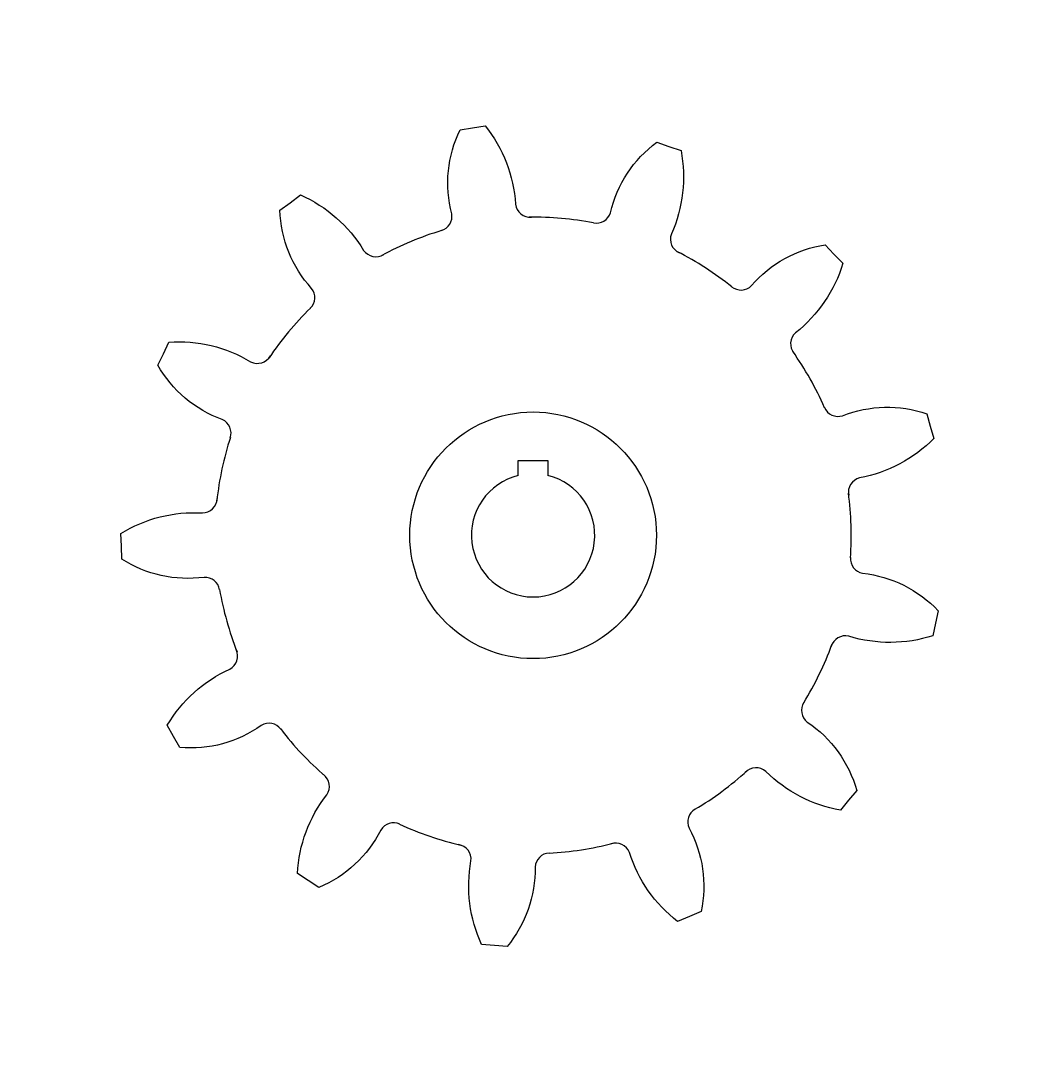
# Model space of a CAD drawing. Header units: millimetres. Extents: x -2.08 to 2.07, y -2.06 to 2.09.
import ezdxf

# ---------------------------------------------------------------- set-up
doc = ezdxf.new("R2010")
doc.units = ezdxf.units.MM

# ---------------------------------------------------------------- blocks, each defined once
blk = doc.blocks.new('*U6')
blk.add_lwpolyline([(0.2653, 0.0276, 0.385876), (0.2174, -0.0373, -0.178422), (0.1549, -0.3736), (0.1035, -0.3768), (0.0515, -0.3809, -0.153306), (-0.0435, -0.0535, 0.403112), (-0.1036, 0.0042)], format="xyb")
blk = doc.blocks.new('*U8')
at = {"color": 0, "linetype": 'ByBlock', "lineweight": -2, "transparency": 16777216}
for p, rotation in [((0.1555, 1.2806), 173.076923076923), ((-0.4574, 1.2062), 200.7692307692307), ((0.7328, 1.0616), 145.3846153846153), ((-0.9656, 0.8554), 228.4615384615383), ((1.1422, 0.5995), 117.6923076923077), ((-1.2525, 0.3087), 256.153846153846), ((1.29, 0), 90), ((-1.2525, -0.3087), 283.8461538461536), ((1.1422, -0.5995), 62.30769230769213), ((-0.9656, -0.8554), 311.5384615384614), ((0.7328, -1.0616), 34.61538461538445), ((-0.4574, -1.2062), 339.2307692307691), ((0.1555, -1.2806), 6.923076923076775)]:
    blk.add_blockref('*U6', p, dxfattribs=dict(at, rotation=rotation))
blk = doc.blocks.new('*U4')
at = {"rotation": 270}
blk.add_blockref('*U8', (0, 1.29), dxfattribs=at)
blk = doc.blocks.new('*U5')
at = {"color": 0, "linetype": 'ByBlock', "lineweight": -2, "transparency": 16777216, "rotation": 74.13108064116105}
blk.add_blockref('*U4', (1.2408, -0.3527), dxfattribs=at)

msp = doc.modelspace()

# ---------------------------------------------------------------- linework, layer by layer
for p, q in [((-0.06, 0.2427), (-0.06, 0.3027)), ((-0.06, 0.3027), (0.06, 0.3027)), ((0.06, 0.3027), (0.06, 0.2427))]:
    msp.add_line(p, q)
msp.add_circle((0, 0), 0.5)
for radius, start, end in [(1.29, 79.0314, 90.7125), (1.29, 106.7237, 118.4048), (1.29, 51.3391, 63.0202), (1.29, 134.416, 146.0971), (1.29, 23.6468, 35.3279), (1.29, 162.1083, 173.7894), (0.25, 103.8865, 76.1135), (1.29, 355.9545, 7.6356), (1.29, 189.8006, 201.4817), (1.29, 328.2622, 339.9433), (1.29, 217.4929, 229.1741), (1.29, 300.5699, 312.251), (1.29, 245.1852, 256.8664), (1.29, 272.8775, 284.5587)]:
    msp.add_arc((0, 0), radius, start, end)

# ---------------------------------------------------------------- block references
msp.add_blockref('*U5', (0, 0))

doc.saveas('drawing.dxf')
